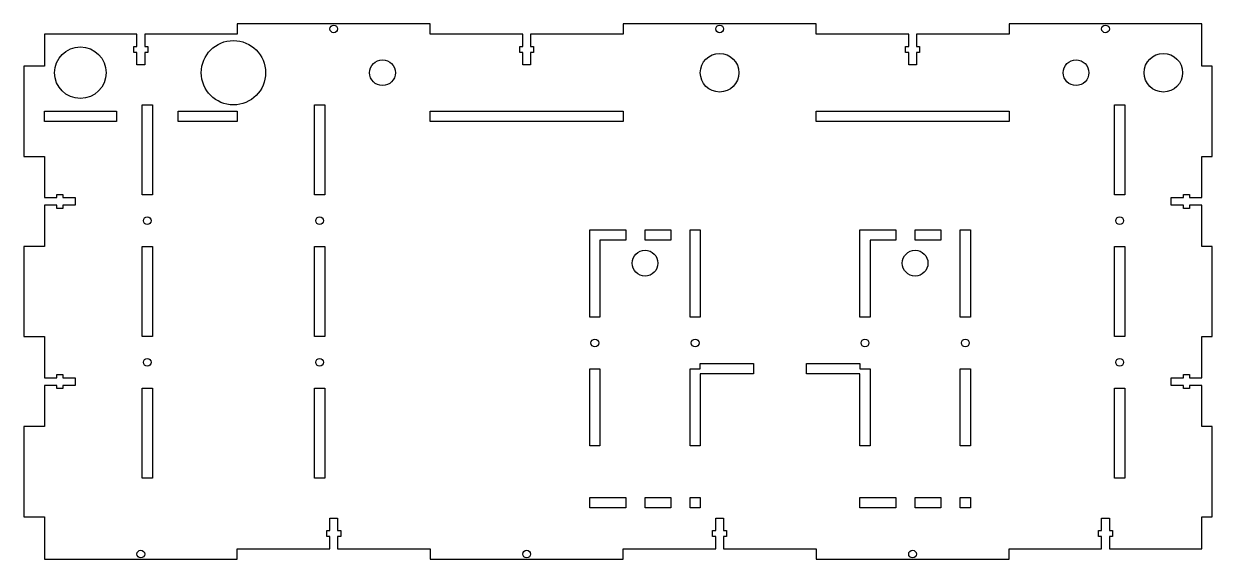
# Model space of a CAD drawing. Header units: millimetres. Extents: x -462 to 0, y -16 to 192.
import ezdxf

# ---------------------------------------------------------------- set-up
doc = ezdxf.new("R2010")
doc.units = ezdxf.units.MM

msp = doc.modelspace()

# ---------------------------------------------------------------- linework, layer by layer
for points in [[(-43, -12.5), (-43, -7.7), (-44.2, -7.7), (-44.2, -5.3), (-43, -5.3), (-43, -0.5), (-40, -0.5), (-40, -5.3), (-38.8, -5.3), (-38.8, -7.7), (-40, -7.7), (-40, -12.5), (-4, -12.5), (-4, 0), (0, 0), (0, 35), (-4, 35), (-4, 51), (-8.8, 51), (-8.8, 49.8), (-11.2, 49.8), (-11.2, 51), (-16, 51), (-16, 54), (-11.2, 54), (-11.2, 55.2), (-8.8, 55.2), (-8.8, 54), (-4, 54), (-4, 70), (0, 70), (0, 105), (-4, 105), (-4, 121), (-8.8, 121), (-8.8, 119.8), (-11.2, 119.8), (-11.2, 121), (-16, 121), (-16, 124), (-11.2, 124), (-11.2, 125.2), (-8.8, 125.2), (-8.8, 124), (-4, 124), (-4, 140), (0, 140), (0, 175), (-4, 175), (-4, 191.5), (-79, 191.5), (-79, 187.5), (-115, 187.5), (-115, 182.7), (-113.8, 182.7), (-113.8, 180.3), (-115, 180.3), (-115, 175.5), (-118, 175.5), (-118, 180.3), (-119.2, 180.3), (-119.2, 182.7), (-118, 182.7), (-118, 187.5), (-154, 187.5), (-154, 191.5), (-229, 191.5), (-229, 187.5), (-265, 187.5), (-265, 182.7), (-263.8, 182.7), (-263.8, 180.3), (-265, 180.3), (-265, 175.5), (-268, 175.5), (-268, 180.3), (-269.2, 180.3), (-269.2, 182.7), (-268, 182.7), (-268, 187.5), (-304, 187.5), (-304, 191.5), (-379, 191.5), (-379, 187.5), (-415, 187.5), (-415, 182.7), (-413.8, 182.7), (-413.8, 180.3), (-415, 180.3), (-415, 175.5), (-418, 175.5), (-418, 180.3), (-419.2, 180.3), (-419.2, 182.7), (-418, 182.7), (-418, 187.5), (-454, 187.5), (-454, 175), (-462, 175), (-462, 140), (-454, 140), (-454, 124), (-449.2, 124), (-449.2, 125.2), (-446.8, 125.2), (-446.8, 124), (-442, 124), (-442, 121), (-446.8, 121), (-446.8, 119.8), (-449.2, 119.8), (-449.2, 121), (-454, 121), (-454, 105), (-462, 105), (-462, 70), (-454, 70), (-454, 54), (-449.2, 54), (-449.2, 55.2), (-446.8, 55.2), (-446.8, 54), (-442, 54), (-442, 51), (-446.8, 51), (-446.8, 49.8), (-449.2, 49.8), (-449.2, 51), (-454, 51), (-454, 35), (-462, 35), (-462, 0), (-454, 0), (-454, -16.5), (-379, -16.5), (-379, -12.5), (-343, -12.5), (-343, -7.7), (-344.2, -7.7), (-344.2, -5.3), (-343, -5.3), (-343, -0.5), (-340, -0.5), (-340, -5.3), (-338.8, -5.3), (-338.8, -7.7), (-340, -7.7), (-340, -12.5), (-304, -12.5), (-304, -16.5), (-229, -16.5), (-229, -12.5), (-193, -12.5), (-193, -7.7), (-194.2, -7.7), (-194.2, -5.3), (-193, -5.3), (-193, -0.5), (-190, -0.5), (-190, -5.3), (-188.8, -5.3), (-188.8, -7.7), (-190, -7.7), (-190, -12.5), (-154, -12.5), (-154, -16.5), (-79, -16.5), (-79, -12.5)], [(-454, 153.5), (-454, 157.5), (-426, 157.5), (-426, 153.5)], [(-416, 125), (-416, 160), (-412, 160), (-412, 125)], [(-379, 153.5), (-402, 153.5), (-402, 157.5), (-379, 157.5)], [(-349, 125), (-349, 160), (-345, 160), (-345, 125)], [(-229, 157.5), (-229, 153.5), (-304, 153.5), (-304, 157.5)], [(-79, 157.5), (-79, 153.5), (-154, 153.5), (-154, 157.5)], [(-38, 125), (-38, 160), (-34, 160), (-34, 125)], [(-238, 77.5), (-242, 77.5), (-242, 111.5), (-228, 111.5), (-228, 107.5), (-238, 107.5)], [(-220.5, 111.5), (-210.5, 111.5), (-210.5, 107.5), (-220.5, 107.5)], [(-203, 111.5), (-199, 111.5), (-199, 77.5), (-203, 77.5)], [(-123, 107.5), (-133, 107.5), (-133, 77.5), (-137, 77.5), (-137, 111.5), (-123, 111.5)], [(-115.5, 107.5), (-115.5, 111.5), (-105.5, 111.5), (-105.5, 107.5)], [(-98, 111.5), (-94, 111.5), (-94, 77.5), (-98, 77.5)], [(-412, 70), (-416, 70), (-416, 105), (-412, 105)], [(-349, 70), (-349, 105), (-345, 105), (-345, 70)], [(-34, 105), (-34, 70), (-38, 70), (-38, 105)], [(-242, 27.5), (-242, 57.5), (-238, 57.5), (-238, 27.5)], [(-178.33, 55.5), (-199, 55.5), (-199, 27.5), (-203, 27.5), (-203, 57.5), (-199, 57.5), (-199, 59.5), (-178.33, 59.5)], [(-133, 27.5), (-137, 27.5), (-137, 55.5), (-157.67, 55.5), (-157.67, 59.5), (-137, 59.5), (-137, 57.5), (-133, 57.5)], [(-98, 27.5), (-98, 57.5), (-94, 57.5), (-94, 27.5)], [(-416, 15), (-416, 50), (-412, 50), (-412, 15)], [(-345, 15), (-349, 15), (-349, 50), (-345, 50)], [(-34, 15), (-38, 15), (-38, 50), (-34, 50)], [(-242, 7.5), (-228, 7.5), (-228, 3.5), (-242, 3.5)], [(-220.5, 7.5), (-210.5, 7.5), (-210.5, 3.5), (-220.5, 3.5)], [(-199, 3.5), (-203, 3.5), (-203, 7.5), (-199, 7.5)], [(-137, 7.5), (-123, 7.5), (-123, 3.5), (-137, 3.5)], [(-115.5, 3.5), (-115.5, 7.5), (-105.5, 7.5), (-105.5, 3.5)], [(-98, 7.5), (-94, 7.5), (-94, 3.5), (-98, 3.5)]]:
    msp.add_lwpolyline(points, close=True)
for centre, radius in [((-341.5, 189.5), 1.5), ((-191.5, 189.5), 1.5), ((-41.5, 189.5), 1.5), ((-380.5, 172.5), 12.5), ((-440, 172.5), 10), ((-322.55, 172.5), 5), ((-191.5, 172.5), 7.5), ((-52.95, 172.5), 5), ((-19, 172.5), 7.5), ((-414, 115), 1.5), ((-347, 115), 1.5), ((-36, 115), 1.5), ((-220.5, 98.5), 5), ((-115.5, 98.5), 5), ((-240, 67.5), 1.5), ((-201, 67.5), 1.5), ((-135, 67.5), 1.5), ((-96, 67.5), 1.5), ((-414, 60), 1.5), ((-347, 60), 1.5), ((-36, 60), 1.5), ((-416.5, -14.5), 1.5), ((-266.5, -14.5), 1.5), ((-116.5, -14.5), 1.5)]:
    msp.add_circle(centre, radius)

doc.saveas('drawing.dxf')
